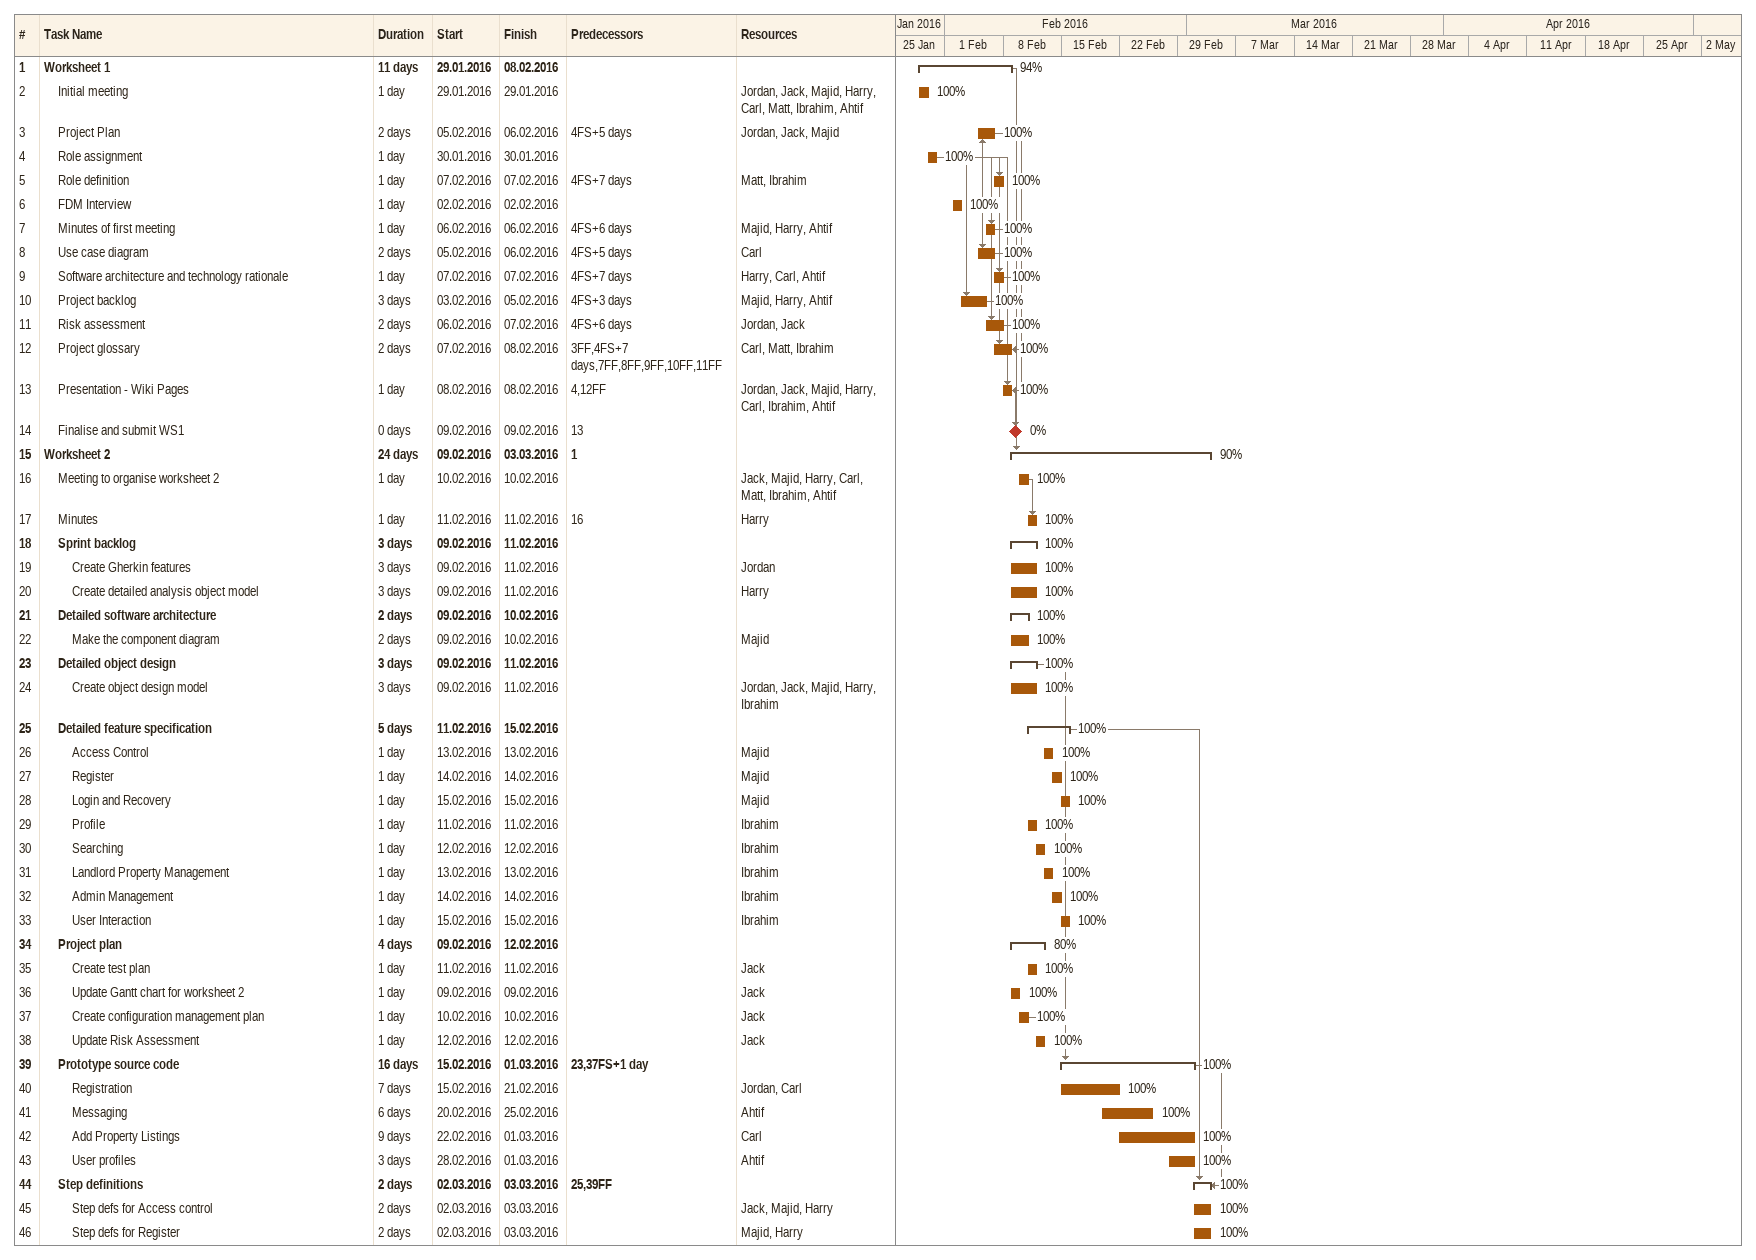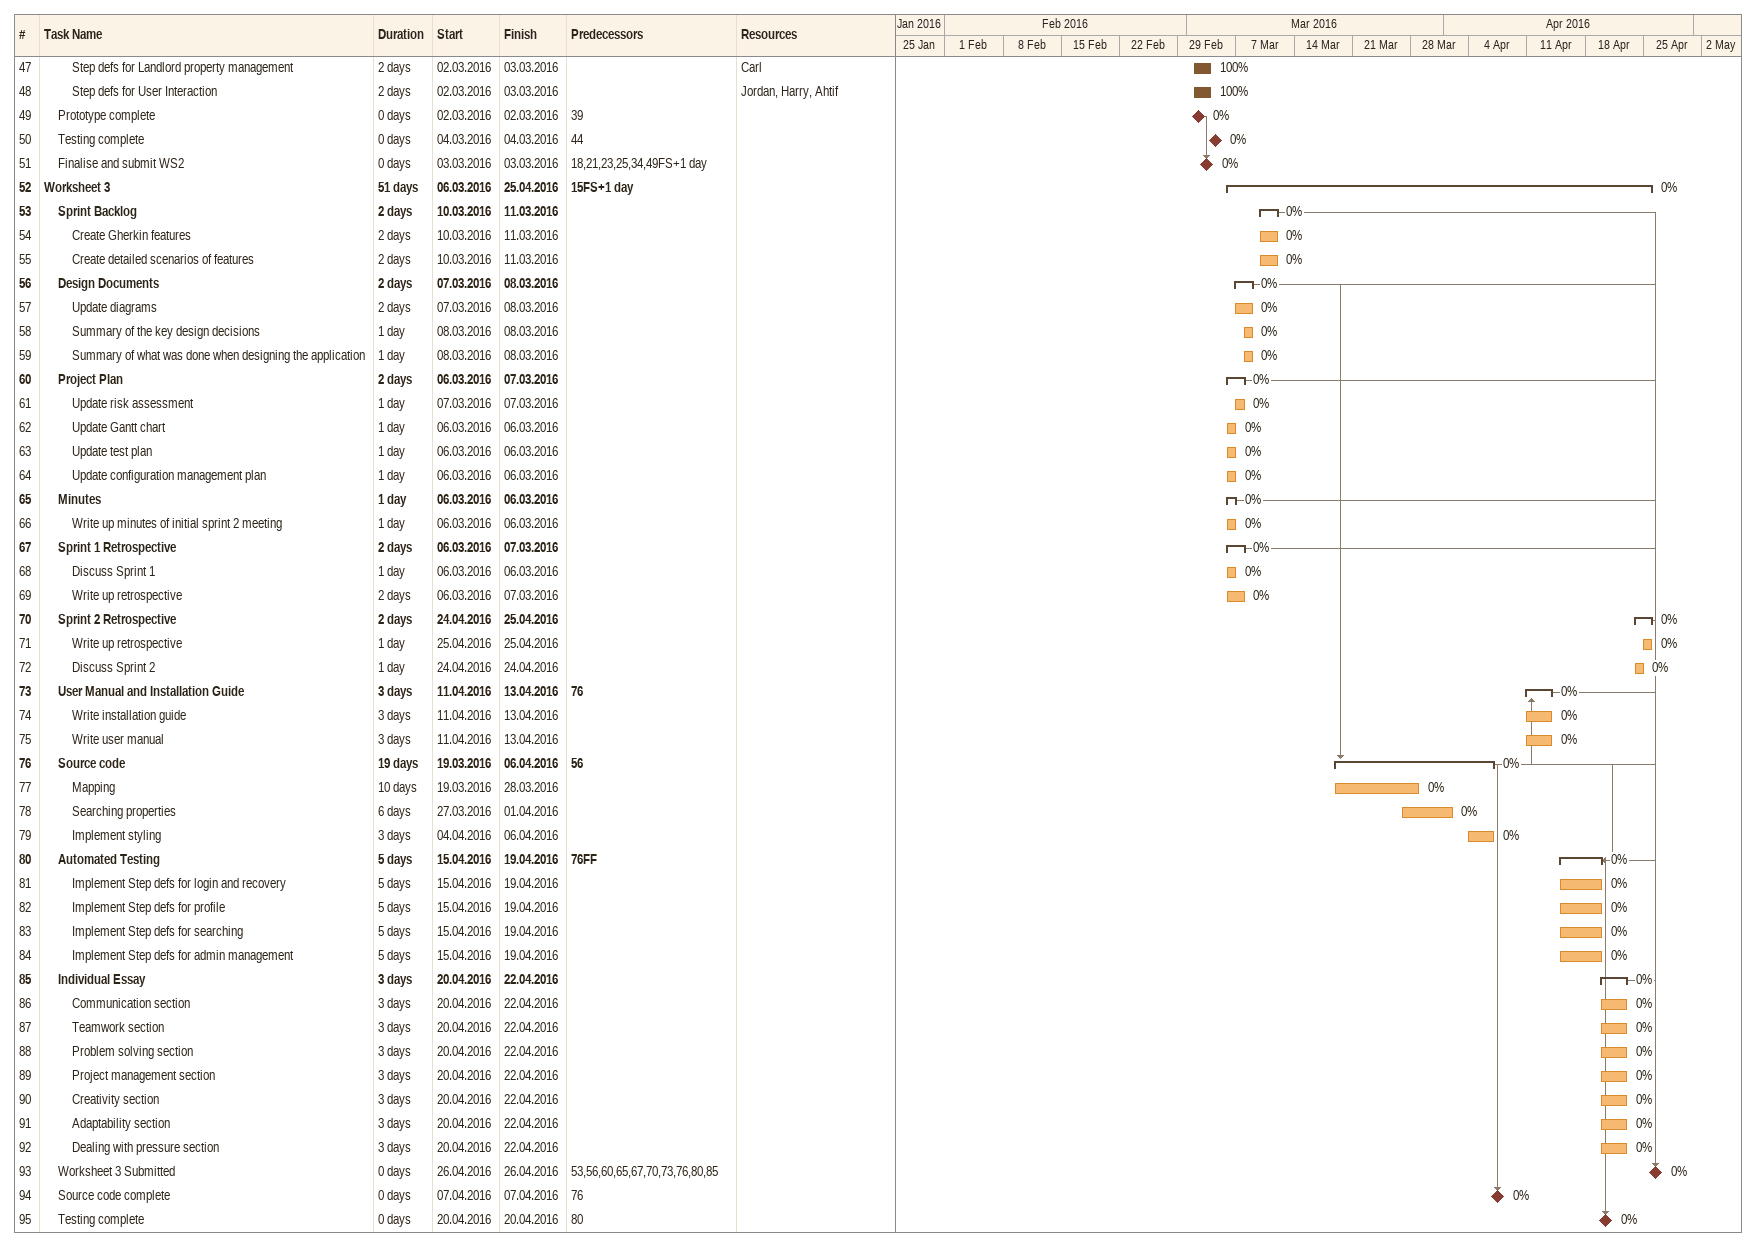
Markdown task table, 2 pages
| ID | Level | Task | Duration | Start | Finish | Predecessors | Resources | % complete |
|---|---|---|---|---|---|---|---|---|
| 1 | 1 | **Worksheet 1** | 11d | 2016-01-29 | 2016-02-08 |  |  | 94 |
| 2 | 2 | Initial meeting | 1d | 2016-01-29 | 2016-01-29 |  | Jordan, Jack, Majid, Harry, Carl, Matt, Ibrahim, Ahtif | 100 |
| 3 | 2 | Project Plan | 2d | 2016-02-05 | 2016-02-06 | 4FS+5d | Jordan, Jack, Majid | 100 |
| 4 | 2 | Role assignment | 1d | 2016-01-30 | 2016-01-30 |  |  | 100 |
| 5 | 2 | Role definition | 1d | 2016-02-07 | 2016-02-07 | 4FS+7d | Matt, Ibrahim | 100 |
| 6 | 2 | FDM Interview | 1d | 2016-02-02 | 2016-02-02 |  |  | 100 |
| 7 | 2 | Minutes of first meeting | 1d | 2016-02-06 | 2016-02-06 | 4FS+6d | Majid, Harry, Ahtif | 100 |
| 8 | 2 | Use case diagram | 2d | 2016-02-05 | 2016-02-06 | 4FS+5d | Carl | 100 |
| 9 | 2 | Software architecture and technology rationale | 1d | 2016-02-07 | 2016-02-07 | 4FS+7d | Harry, Carl, Ahtif | 100 |
| 10 | 2 | Project backlog | 3d | 2016-02-03 | 2016-02-05 | 4FS+3d | Majid, Harry, Ahtif | 100 |
| 11 | 2 | Risk assessment | 2d | 2016-02-06 | 2016-02-07 | 4FS+6d | Jordan, Jack | 100 |
| 12 | 2 | Project glossary | 2d | 2016-02-07 | 2016-02-08 | 3FF, 4FS+7d, 7FF, 8FF, 9FF, 10FF, 11FF | Carl, Matt, Ibrahim | 100 |
| 13 | 2 | Presentation - Wiki Pages | 1d | 2016-02-08 | 2016-02-08 | 4, 12FF | Jordan, Jack, Majid, Harry, Carl, Ibrahim, Ahtif | 100 |
| 14 | 2 | Finalise and submit WS1 | 0d | 2016-02-09 | 2016-02-09 | 13 |  | 0 |
| 15 | 1 | **Worksheet 2** | 24d | 2016-02-09 | 2016-03-03 | 1 |  | 90 |
| 16 | 2 | Meeting to organise worksheet 2 | 1d | 2016-02-10 | 2016-02-10 |  | Jack, Majid, Harry, Carl, Matt, Ibrahim, Ahtif | 100 |
| 17 | 2 | Minutes | 1d | 2016-02-11 | 2016-02-11 | 16 | Harry | 100 |
| 18 | 2 | **Sprint backlog** | 3d | 2016-02-09 | 2016-02-11 |  |  | 100 |
| 19 | 3 | Create Gherkin features | 3d | 2016-02-09 | 2016-02-11 |  | Jordan | 100 |
| 20 | 3 | Create detailed analysis object model | 3d | 2016-02-09 | 2016-02-11 |  | Harry | 100 |
| 21 | 2 | **Detailed software architecture** | 2d | 2016-02-09 | 2016-02-10 |  |  | 100 |
| 22 | 3 | Make the component diagram | 2d | 2016-02-09 | 2016-02-10 |  | Majid | 100 |
| 23 | 2 | **Detailed object design** | 3d | 2016-02-09 | 2016-02-11 |  |  | 100 |
| 24 | 3 | Create object design model | 3d | 2016-02-09 | 2016-02-11 |  | Jordan, Jack, Majid, Harry, Ibrahim | 100 |
| 25 | 2 | **Detailed feature specification** | 5d | 2016-02-11 | 2016-02-15 |  |  | 100 |
| 26 | 3 | Access Control | 1d | 2016-02-13 | 2016-02-13 |  | Majid | 100 |
| 27 | 3 | Register | 1d | 2016-02-14 | 2016-02-14 |  | Majid | 100 |
| 28 | 3 | Login and Recovery | 1d | 2016-02-15 | 2016-02-15 |  | Majid | 100 |
| 29 | 3 | Profile | 1d | 2016-02-11 | 2016-02-11 |  | Ibrahim | 100 |
| 30 | 3 | Searching | 1d | 2016-02-12 | 2016-02-12 |  | Ibrahim | 100 |
| 31 | 3 | Landlord Property Management | 1d | 2016-02-13 | 2016-02-13 |  | Ibrahim | 100 |
| 32 | 3 | Admin Management | 1d | 2016-02-14 | 2016-02-14 |  | Ibrahim | 100 |
| 33 | 3 | User Interaction | 1d | 2016-02-15 | 2016-02-15 |  | Ibrahim | 100 |
| 34 | 2 | **Project plan** | 4d | 2016-02-09 | 2016-02-12 |  |  | 80 |
| 35 | 3 | Create test plan | 1d | 2016-02-11 | 2016-02-11 |  | Jack | 100 |
| 36 | 3 | Update Gantt chart for worksheet 2 | 1d | 2016-02-09 | 2016-02-09 |  | Jack | 100 |
| 37 | 3 | Create configuration management plan | 1d | 2016-02-10 | 2016-02-10 |  | Jack | 100 |
| 38 | 3 | Update Risk Assessment | 1d | 2016-02-12 | 2016-02-12 |  | Jack | 100 |
| 39 | 2 | **Prototype source code** | 16d | 2016-02-15 | 2016-03-01 | 23, 37FS+1d |  | 100 |
| 40 | 3 | Registration | 7d | 2016-02-15 | 2016-02-21 |  | Jordan, Carl | 100 |
| 41 | 3 | Messaging | 6d | 2016-02-20 | 2016-02-25 |  | Ahtif | 100 |
| 42 | 3 | Add Property Listings | 9d | 2016-02-22 | 2016-03-01 |  | Carl | 100 |
| 43 | 3 | User profiles | 3d | 2016-02-28 | 2016-03-01 |  | Ahtif | 100 |
| 44 | 2 | **Step definitions** | 2d | 2016-03-02 | 2016-03-03 | 25, 39FF |  | 100 |
| 45 | 3 | Step defs for Access control | 2d | 2016-03-02 | 2016-03-03 |  | Jack, Majid, Harry | 100 |
| 46 | 3 | Step defs for Register | 2d | 2016-03-02 | 2016-03-03 |  | Majid, Harry | 100 |
| 47 | 3 | Step defs for Landlord property management | 2d | 2016-03-02 | 2016-03-03 |  | Carl | 100 |
| 48 | 3 | Step defs for User Interaction | 2d | 2016-03-02 | 2016-03-03 |  | Jordan, Harry, Ahtif | 100 |
| 49 | 2 | Prototype complete | 0d | 2016-03-02 | 2016-03-02 | 39 |  | 0 |
| 50 | 2 | Testing complete | 0d | 2016-03-04 | 2016-03-04 | 44 |  | 0 |
| 51 | 2 | Finalise and submit WS2 | 0d | 2016-03-03 | 2016-03-03 | 18, 21, 23, 25, 34, 49FS+1d |  | 0 |
| 52 | 1 | **Worksheet 3** | 51d | 2016-03-06 | 2016-04-25 | 15FS+1d |  | 0 |
| 53 | 2 | **Sprint Backlog** | 2d | 2016-03-10 | 2016-03-11 |  |  | 0 |
| 54 | 3 | Create Gherkin features | 2d | 2016-03-10 | 2016-03-11 |  |  | 0 |
| 55 | 3 | Create detailed scenarios of features | 2d | 2016-03-10 | 2016-03-11 |  |  | 0 |
| 56 | 2 | **Design Documents** | 2d | 2016-03-07 | 2016-03-08 |  |  | 0 |
| 57 | 3 | Update diagrams | 2d | 2016-03-07 | 2016-03-08 |  |  | 0 |
| 58 | 3 | Summary of the key design decisions | 1d | 2016-03-08 | 2016-03-08 |  |  | 0 |
| 59 | 3 | Summary of what was done when designing the application | 1d | 2016-03-08 | 2016-03-08 |  |  | 0 |
| 60 | 2 | **Project Plan** | 2d | 2016-03-06 | 2016-03-07 |  |  | 0 |
| 61 | 3 | Update risk assessment | 1d | 2016-03-07 | 2016-03-07 |  |  | 0 |
| 62 | 3 | Update Gantt chart | 1d | 2016-03-06 | 2016-03-06 |  |  | 0 |
| 63 | 3 | Update test plan | 1d | 2016-03-06 | 2016-03-06 |  |  | 0 |
| 64 | 3 | Update configuration management plan | 1d | 2016-03-06 | 2016-03-06 |  |  | 0 |
| 65 | 2 | **Minutes** | 1d | 2016-03-06 | 2016-03-06 |  |  | 0 |
| 66 | 3 | Write up minutes of initial sprint 2 meeting | 1d | 2016-03-06 | 2016-03-06 |  |  | 0 |
| 67 | 2 | **Sprint 1 Retrospective** | 2d | 2016-03-06 | 2016-03-07 |  |  | 0 |
| 68 | 3 | Discuss Sprint 1 | 1d | 2016-03-06 | 2016-03-06 |  |  | 0 |
| 69 | 3 | Write up retrospective | 2d | 2016-03-06 | 2016-03-07 |  |  | 0 |
| 70 | 2 | **Sprint 2 Retrospective** | 2d | 2016-04-24 | 2016-04-25 |  |  | 0 |
| 71 | 3 | Write up retrospective | 1d | 2016-04-25 | 2016-04-25 |  |  | 0 |
| 72 | 3 | Discuss Sprint 2 | 1d | 2016-04-24 | 2016-04-24 |  |  | 0 |
| 73 | 2 | **User Manual and Installation Guide** | 3d | 2016-04-11 | 2016-04-13 | 76 |  | 0 |
| 74 | 3 | Write installation guide | 3d | 2016-04-11 | 2016-04-13 |  |  | 0 |
| 75 | 3 | Write user manual | 3d | 2016-04-11 | 2016-04-13 |  |  | 0 |
| 76 | 2 | **Source code** | 19d | 2016-03-19 | 2016-04-06 | 56 |  | 0 |
| 77 | 3 | Mapping | 10d | 2016-03-19 | 2016-03-28 |  |  | 0 |
| 78 | 3 | Searching properties | 6d | 2016-03-27 | 2016-04-01 |  |  | 0 |
| 79 | 3 | Implement styling | 3d | 2016-04-04 | 2016-04-06 |  |  | 0 |
| 80 | 2 | **Automated Testing** | 5d | 2016-04-15 | 2016-04-19 | 76FF |  | 0 |
| 81 | 3 | Implement Step defs for login and recovery | 5d | 2016-04-15 | 2016-04-19 |  |  | 0 |
| 82 | 3 | Implement Step defs for profile | 5d | 2016-04-15 | 2016-04-19 |  |  | 0 |
| 83 | 3 | Implement Step defs for searching | 5d | 2016-04-15 | 2016-04-19 |  |  | 0 |
| 84 | 3 | Implement Step defs for admin management | 5d | 2016-04-15 | 2016-04-19 |  |  | 0 |
| 85 | 2 | **Individual Essay** | 3d | 2016-04-20 | 2016-04-22 |  |  | 0 |
| 86 | 3 | Communication section | 3d | 2016-04-20 | 2016-04-22 |  |  | 0 |
| 87 | 3 | Teamwork section | 3d | 2016-04-20 | 2016-04-22 |  |  | 0 |
| 88 | 3 | Problem solving section | 3d | 2016-04-20 | 2016-04-22 |  |  | 0 |
| 89 | 3 | Project management section | 3d | 2016-04-20 | 2016-04-22 |  |  | 0 |
| 90 | 3 | Creativity section | 3d | 2016-04-20 | 2016-04-22 |  |  | 0 |
| 91 | 3 | Adaptability section | 3d | 2016-04-20 | 2016-04-22 |  |  | 0 |
| 92 | 3 | Dealing with pressure section | 3d | 2016-04-20 | 2016-04-22 |  |  | 0 |
| 93 | 2 | Worksheet 3 Submitted | 0d | 2016-04-26 | 2016-04-26 | 53, 56, 60, 65, 67, 70, 73, 76, 80, 85 |  | 0 |
| 94 | 2 | Source code complete | 0d | 2016-04-07 | 2016-04-07 | 76 |  | 0 |
| 95 | 2 | Testing complete | 0d | 2016-04-20 | 2016-04-20 | 80 |  | 0 |
